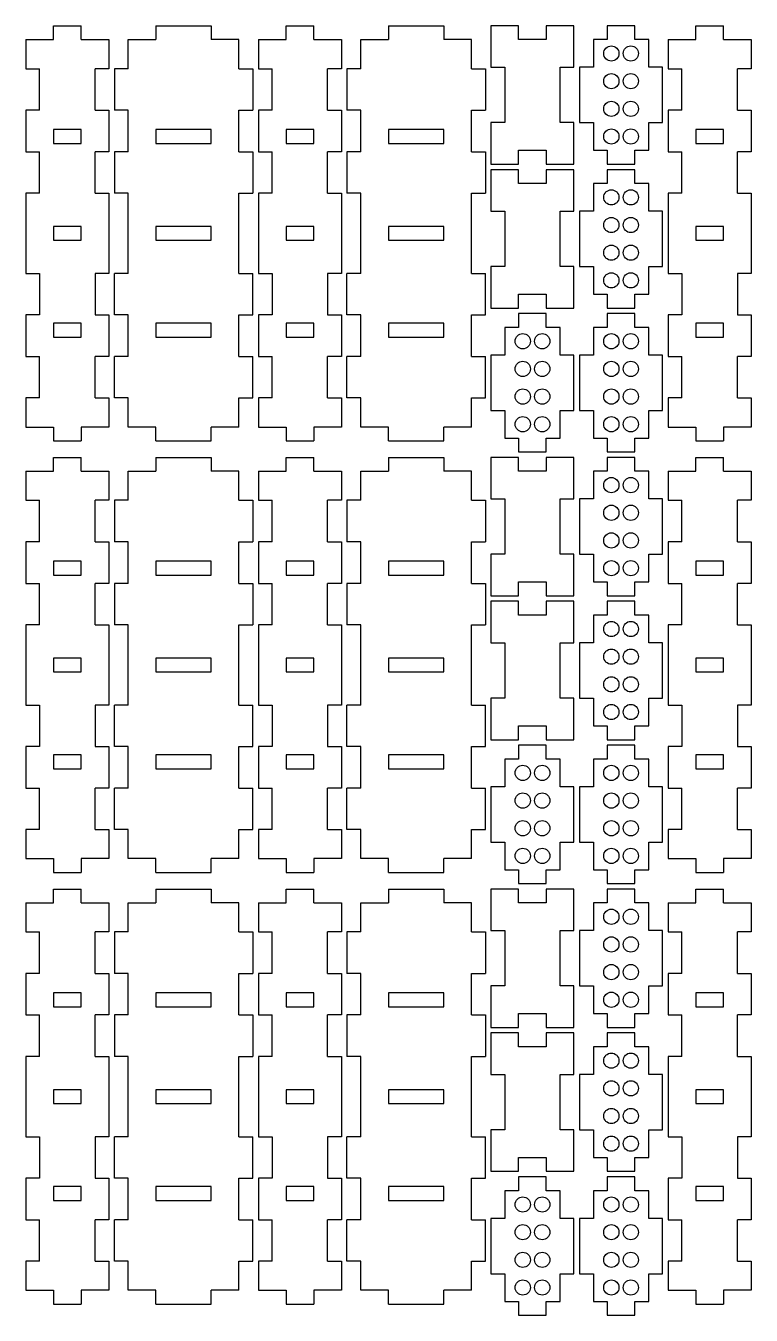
# Model space of a CAD drawing. Header units: millimetres. Extents: x -207 to 951, y -904 to 30.
# Drawn here: x -207.2 to 54.8, y -436.5 to 29.5 of the extents above; entities that cross this region are included whole.
import ezdxf

# ---------------------------------------------------------------- set-up
doc = ezdxf.new("R2010")
doc.units = ezdxf.units.MM

msp = doc.modelspace()

# ---------------------------------------------------------------- linework, layer by layer
at = {"color": 7, "linetype": 'Continuous', "lineweight": 25}
for p, q in [((-197.22, 24.5), (-197.22, 29.5)), ((-197.22, 29.5), (-187.22, 29.5)), ((-187.22, 24.5), (-187.22, 29.5)), ((-160.22, 29.5), (-160.22, 24.5)), ((-160.22, 29.5), (-140.22, 29.5)), ((-140.22, 29.5), (-140.22, 24.5)), ((-113.22, 24.5), (-113.22, 29.5)), ((-113.22, 29.5), (-103.22, 29.5)), ((-103.22, 24.5), (-103.22, 29.5)), ((-76.22, 29.5), (-76.22, 24.5)), ((-76.22, 29.5), (-56.22, 29.5)), ((-56.22, 29.5), (-56.22, 24.5)), ((-39.22, 29.5), (-39.22, 14.5)), ((-29.22, 29.5), (-39.22, 29.5)), ((-29.22, 24.5), (-29.22, 29.5)), ((-19.22, 29.5), (-19.22, 24.5)), ((-9.22, 29.5), (-19.22, 29.5)), ((-9.22, 14.5), (-9.22, 29.5)), ((2.78, 29.5), (2.78, 24.5)), ((12.78, 29.5), (2.78, 29.5)), ((12.78, 24.5), (12.78, 29.5)), ((34.78, 24.5), (34.78, 29.5)), ((34.78, 29.5), (44.78, 29.5)), ((44.78, 24.5), (44.78, 29.5)), ((-207.22, 24.5), (-207.22, 14)), ((-207.22, 24.5), (-197.22, 24.5)), ((-187.22, 24.5), (-177.22, 24.5)), ((-177.22, 24.5), (-177.22, 14)), ((-170.22, 14), (-170.22, 24.5)), ((-170.22, 24.5), (-160.22, 24.5)), ((-130.22, 24.5), (-140.22, 24.5)), ((-130.22, 14), (-130.22, 24.5)), ((-123.22, 24.5), (-123.22, 14)), ((-123.22, 24.5), (-113.22, 24.5)), ((-103.22, 24.5), (-93.22, 24.5)), ((-93.22, 24.5), (-93.22, 14)), ((-86.22, 14), (-86.22, 24.5)), ((-86.22, 24.5), (-76.22, 24.5)), ((-46.22, 24.5), (-56.22, 24.5)), ((-46.22, 14), (-46.22, 24.5)), ((-19.22, 24.5), (-29.22, 24.5)), ((-2.22, 24.5), (-2.22, 14.5)), ((2.78, 24.5), (-2.22, 24.5)), ((17.78, 24.5), (12.78, 24.5)), ((17.78, 14.5), (17.78, 24.5)), ((24.78, 24.5), (24.78, 14)), ((24.78, 24.5), (34.78, 24.5)), ((44.78, 24.5), (54.78, 24.5)), ((54.78, 24.5), (54.78, 14)), ((-207.22, 14), (-202.22, 14)), ((-202.22, -1), (-202.22, 14)), ((-177.22, 14), (-182.22, 14)), ((-182.22, -1), (-182.22, 14)), ((-175.22, 14), (-175.22, -1)), ((-170.22, 14), (-175.22, 14)), ((-130.22, 14), (-125.22, 14)), ((-125.22, 14), (-125.22, -1)), ((-123.22, 14), (-118.22, 14)), ((-118.22, -1), (-118.22, 14)), ((-93.22, 14), (-98.22, 14)), ((-98.22, -1), (-98.22, 14)), ((-91.22, 14), (-91.22, -1)), ((-86.22, 14), (-91.22, 14)), ((-46.22, 14), (-41.22, 14)), ((-41.22, 14), (-41.22, -1)), ((-39.22, 14.5), (-34.22, 14.5)), ((-34.22, 14.5), (-34.22, -5.5)), ((-14.22, 14.5), (-9.22, 14.5)), ((-14.22, -5.5), (-14.22, 14.5)), ((-7.22, 14.5), (-7.22, -5.5)), ((-2.22, 14.5), (-7.22, 14.5)), ((22.78, 14.5), (17.78, 14.5)), ((22.78, -5.5), (22.78, 14.5)), ((24.78, 14), (29.78, 14)), ((29.78, -1), (29.78, 14)), ((54.78, 14), (49.78, 14)), ((49.78, -1), (49.78, 14)), ((-207.22, -1), (-207.22, -16)), ((-202.22, -1), (-207.22, -1)), ((-182.22, -1), (-177.22, -1)), ((-177.22, -1), (-177.22, -16)), ((-170.22, -1), (-175.22, -1)), ((-170.22, -16), (-170.22, -1)), ((-130.22, -1), (-125.22, -1)), ((-130.22, -16), (-130.22, -1)), ((-123.22, -1), (-123.22, -16)), ((-118.22, -1), (-123.22, -1)), ((-98.22, -1), (-93.22, -1)), ((-93.22, -1), (-93.22, -16)), ((-86.22, -1), (-91.22, -1)), ((-86.22, -16), (-86.22, -1)), ((-46.22, -1), (-41.22, -1)), ((-46.22, -16), (-46.22, -1)), ((24.78, -1), (24.78, -16)), ((29.78, -1), (24.78, -1)), ((49.78, -1), (54.78, -1)), ((54.78, -1), (54.78, -16)), ((-187.22, -8), (-197.22, -8)), ((-197.22, -8), (-197.22, -13)), ((-187.22, -13), (-187.22, -8)), ((-140.22, -8), (-160.22, -8)), ((-160.22, -8), (-160.22, -13)), ((-140.22, -13), (-140.22, -8)), ((-103.22, -8), (-113.22, -8)), ((-113.22, -8), (-113.22, -13)), ((-103.22, -13), (-103.22, -8)), ((-56.22, -8), (-76.22, -8)), ((-76.22, -8), (-76.22, -13)), ((-56.22, -13), (-56.22, -8)), ((-39.22, -5.5), (-39.22, -20.5)), ((-34.22, -5.5), (-39.22, -5.5)), ((-9.22, -5.5), (-14.22, -5.5)), ((-9.22, -20.5), (-9.22, -5.5)), ((-7.22, -5.5), (-2.22, -5.5)), ((-2.22, -5.5), (-2.22, -15.5)), ((17.78, -5.5), (22.78, -5.5)), ((17.78, -15.5), (17.78, -5.5)), ((44.78, -8), (34.78, -8)), ((34.78, -8), (34.78, -13)), ((44.78, -13), (44.78, -8)), ((-197.22, -13), (-187.22, -13)), ((-160.22, -13), (-140.22, -13)), ((-113.22, -13), (-103.22, -13)), ((-76.22, -13), (-56.22, -13)), ((34.78, -13), (44.78, -13)), ((-207.22, -16), (-202.22, -16)), ((-202.22, -31), (-202.22, -16)), ((-177.22, -16), (-182.22, -16)), ((-182.22, -31), (-182.22, -16)), ((-175.22, -16), (-175.22, -31)), ((-170.22, -16), (-175.22, -16)), ((-130.22, -16), (-125.22, -16)), ((-125.22, -16), (-125.22, -31)), ((-123.22, -16), (-118.22, -16)), ((-118.22, -31), (-118.22, -16)), ((-93.22, -16), (-98.22, -16)), ((-98.22, -31), (-98.22, -16)), ((-91.22, -16), (-91.22, -31)), ((-86.22, -16), (-91.22, -16)), ((-46.22, -16), (-41.22, -16)), ((-41.22, -16), (-41.22, -31)), ((-29.22, -15.5), (-19.22, -15.5)), ((-29.22, -20.5), (-29.22, -15.5)), ((-19.22, -15.5), (-19.22, -20.5)), ((-2.22, -15.5), (2.78, -15.5)), ((2.78, -15.5), (2.78, -20.5)), ((12.78, -15.5), (17.78, -15.5)), ((12.78, -20.5), (12.78, -15.5)), ((24.78, -16), (29.78, -16)), ((29.78, -31), (29.78, -16)), ((54.78, -16), (49.78, -16)), ((49.78, -31), (49.78, -16)), ((-39.22, -20.5), (-29.22, -20.5)), ((-39.22, -22.5), (-39.22, -37.5)), ((-29.22, -22.5), (-39.22, -22.5)), ((-29.22, -27.5), (-29.22, -22.5)), ((-19.22, -20.5), (-9.22, -20.5)), ((-9.22, -22.5), (-19.22, -22.5)), ((-19.22, -22.5), (-19.22, -27.5)), ((-9.22, -37.5), (-9.22, -22.5)), ((2.78, -20.5), (12.78, -20.5)), ((2.78, -22.5), (2.78, -27.5)), ((12.78, -22.5), (2.78, -22.5)), ((12.78, -27.5), (12.78, -22.5)), ((-19.22, -27.5), (-29.22, -27.5)), ((-2.22, -27.5), (-2.22, -37.5)), ((2.78, -27.5), (-2.22, -27.5)), ((17.78, -27.5), (12.78, -27.5)), ((17.78, -37.5), (17.78, -27.5)), ((-207.22, -31), (-207.22, -60)), ((-202.22, -31), (-207.22, -31)), ((-182.22, -31), (-177.22, -31)), ((-177.22, -31), (-177.22, -60)), ((-170.22, -31), (-175.22, -31)), ((-170.22, -60), (-170.22, -31)), ((-130.22, -31), (-125.22, -31)), ((-130.22, -60), (-130.22, -31)), ((-123.22, -31), (-123.22, -60)), ((-118.22, -31), (-123.22, -31)), ((-98.22, -31), (-93.22, -31)), ((-93.22, -31), (-93.22, -60)), ((-86.22, -31), (-91.22, -31)), ((-86.22, -60), (-86.22, -31)), ((-46.22, -31), (-41.22, -31)), ((-46.22, -60), (-46.22, -31)), ((24.78, -31), (24.78, -60)), ((29.78, -31), (24.78, -31)), ((49.78, -31), (54.78, -31)), ((54.78, -31), (54.78, -60)), ((-39.22, -37.5), (-34.22, -37.5)), ((-34.22, -37.5), (-34.22, -57.5)), ((-14.22, -37.5), (-9.22, -37.5)), ((-14.22, -57.5), (-14.22, -37.5)), ((-7.22, -37.5), (-7.22, -57.5)), ((-2.22, -37.5), (-7.22, -37.5)), ((22.78, -37.5), (17.78, -37.5)), ((22.78, -57.5), (22.78, -37.5)), ((-187.22, -43), (-197.22, -43)), ((-197.22, -43), (-197.22, -48)), ((-187.22, -48), (-187.22, -43)), ((-140.22, -43), (-160.22, -43)), ((-160.22, -43), (-160.22, -48)), ((-140.22, -48), (-140.22, -43)), ((-103.22, -43), (-113.22, -43)), ((-113.22, -43), (-113.22, -48)), ((-103.22, -48), (-103.22, -43)), ((-56.22, -43), (-76.22, -43)), ((-76.22, -43), (-76.22, -48)), ((-56.22, -48), (-56.22, -43)), ((44.78, -43), (34.78, -43)), ((34.78, -43), (34.78, -48)), ((44.78, -48), (44.78, -43)), ((-197.22, -48), (-187.22, -48)), ((-160.22, -48), (-140.22, -48)), ((-113.22, -48), (-103.22, -48)), ((-76.22, -48), (-56.22, -48)), ((34.78, -48), (44.78, -48)), ((-207.22, -60), (-202.22, -60)), ((-202.22, -60), (-202.22, -75)), ((-177.22, -60), (-182.22, -60)), ((-182.22, -60), (-182.22, -75)), ((-175.22, -75), (-175.22, -60)), ((-170.22, -60), (-175.22, -60)), ((-130.22, -60), (-125.22, -60)), ((-125.22, -75), (-125.22, -60)), ((-123.22, -60), (-118.22, -60)), ((-118.22, -60), (-118.22, -75)), ((-93.22, -60), (-98.22, -60)), ((-98.22, -60), (-98.22, -75)), ((-91.22, -75), (-91.22, -60)), ((-86.22, -60), (-91.22, -60)), ((-46.22, -60), (-41.22, -60)), ((-41.22, -75), (-41.22, -60)), ((-39.22, -57.5), (-39.22, -72.5)), ((-34.22, -57.5), (-39.22, -57.5)), ((-9.22, -57.5), (-14.22, -57.5)), ((-9.22, -72.5), (-9.22, -57.5)), ((-7.22, -57.5), (-2.22, -57.5)), ((-2.22, -57.5), (-2.22, -67.5)), ((17.78, -67.5), (17.78, -57.5)), ((17.78, -57.5), (22.78, -57.5)), ((24.78, -60), (29.78, -60)), ((29.78, -60), (29.78, -75)), ((54.78, -60), (49.78, -60)), ((49.78, -60), (49.78, -75)), ((-29.22, -72.5), (-29.22, -67.5)), ((-29.22, -67.5), (-19.22, -67.5)), ((-19.22, -67.5), (-19.22, -72.5)), ((-2.22, -67.5), (2.78, -67.5)), ((2.78, -67.5), (2.78, -72.5)), ((12.78, -67.5), (17.78, -67.5)), ((12.78, -72.5), (12.78, -67.5)), ((-39.22, -72.5), (-29.22, -72.5)), ((-29.22, -74.5), (-29.22, -79.5)), ((-19.22, -74.5), (-29.22, -74.5)), ((-19.22, -72.5), (-9.22, -72.5)), ((-19.22, -79.5), (-19.22, -74.5)), ((2.78, -72.5), (12.78, -72.5)), ((2.78, -74.5), (2.78, -79.5)), ((12.78, -74.5), (2.78, -74.5)), ((12.78, -79.5), (12.78, -74.5)), ((-207.22, -75), (-207.22, -90)), ((-202.22, -75), (-207.22, -75)), ((-187.22, -78), (-197.22, -78)), ((-197.22, -78), (-197.22, -83)), ((-187.22, -83), (-187.22, -78)), ((-182.22, -75), (-177.22, -75)), ((-177.22, -75), (-177.22, -90)), ((-170.22, -75), (-175.22, -75)), ((-170.22, -90), (-170.22, -75)), ((-140.22, -78), (-160.22, -78)), ((-160.22, -78), (-160.22, -83)), ((-140.22, -83), (-140.22, -78)), ((-130.22, -75), (-125.22, -75)), ((-130.22, -90), (-130.22, -75)), ((-123.22, -75), (-123.22, -90)), ((-118.22, -75), (-123.22, -75)), ((-103.22, -78), (-113.22, -78)), ((-113.22, -78), (-113.22, -83)), ((-103.22, -83), (-103.22, -78)), ((-98.22, -75), (-93.22, -75)), ((-93.22, -75), (-93.22, -90)), ((-86.22, -75), (-91.22, -75)), ((-86.22, -90), (-86.22, -75)), ((-56.22, -78), (-76.22, -78)), ((-76.22, -78), (-76.22, -83)), ((-56.22, -83), (-56.22, -78)), ((-46.22, -75), (-41.22, -75)), ((-46.22, -90), (-46.22, -75)), ((24.78, -75), (24.78, -90)), ((29.78, -75), (24.78, -75)), ((44.78, -78), (34.78, -78)), ((34.78, -78), (34.78, -83)), ((44.78, -83), (44.78, -78)), ((49.78, -75), (54.78, -75)), ((54.78, -75), (54.78, -90)), ((-197.22, -83), (-187.22, -83)), ((-160.22, -83), (-140.22, -83)), ((-113.22, -83), (-103.22, -83)), ((-76.22, -83), (-56.22, -83)), ((-29.22, -79.5), (-34.22, -79.5)), ((-34.22, -79.5), (-34.22, -89.5)), ((-14.22, -79.5), (-19.22, -79.5)), ((-14.22, -89.5), (-14.22, -79.5)), ((-2.22, -79.5), (-2.22, -89.5)), ((2.78, -79.5), (-2.22, -79.5)), ((17.78, -79.5), (12.78, -79.5)), ((17.78, -89.5), (17.78, -79.5)), ((34.78, -83), (44.78, -83)), ((-207.22, -90), (-202.22, -90)), ((-202.22, -105), (-202.22, -90)), ((-177.22, -90), (-182.22, -90)), ((-182.22, -105), (-182.22, -90)), ((-175.22, -105), (-175.22, -90)), ((-170.22, -90), (-175.22, -90)), ((-130.22, -90), (-125.22, -90)), ((-125.22, -105), (-125.22, -90)), ((-123.22, -90), (-118.22, -90)), ((-118.22, -105), (-118.22, -90)), ((-93.22, -90), (-98.22, -90)), ((-98.22, -105), (-98.22, -90)), ((-91.22, -105), (-91.22, -90)), ((-86.22, -90), (-91.22, -90)), ((-46.22, -90), (-41.22, -90)), ((-41.22, -105), (-41.22, -90)), ((-39.22, -89.5), (-39.22, -109.5)), ((-34.22, -89.5), (-39.22, -89.5)), ((-9.22, -89.5), (-14.22, -89.5)), ((-9.22, -109.5), (-9.22, -89.5)), ((-7.22, -89.5), (-7.22, -109.5)), ((-2.22, -89.5), (-7.22, -89.5)), ((22.78, -89.5), (17.78, -89.5)), ((22.78, -109.5), (22.78, -89.5)), ((24.78, -90), (29.78, -90)), ((29.78, -105), (29.78, -90)), ((54.78, -90), (49.78, -90)), ((49.78, -105), (49.78, -90)), ((-207.22, -105), (-207.22, -115.5)), ((-202.22, -105), (-207.22, -105)), ((-182.22, -105), (-177.22, -105)), ((-177.22, -105), (-177.22, -115.5)), ((-170.22, -105), (-175.22, -105)), ((-170.22, -115.5), (-170.22, -105)), ((-130.22, -105), (-125.22, -105)), ((-130.22, -115.5), (-130.22, -105)), ((-123.22, -105), (-123.22, -115.5)), ((-118.22, -105), (-123.22, -105)), ((-98.22, -105), (-93.22, -105)), ((-93.22, -105), (-93.22, -115.5)), ((-86.22, -105), (-91.22, -105)), ((-86.22, -115.5), (-86.22, -105)), ((-46.22, -105), (-41.22, -105)), ((-46.22, -115.5), (-46.22, -105)), ((24.78, -105), (24.78, -115.5)), ((29.78, -105), (24.78, -105)), ((49.78, -105), (54.78, -105)), ((54.78, -105), (54.78, -115.5)), ((-39.22, -109.5), (-34.22, -109.5)), ((-34.22, -109.5), (-34.22, -119.5)), ((-14.22, -109.5), (-9.22, -109.5)), ((-14.22, -119.5), (-14.22, -109.5)), ((-7.22, -109.5), (-2.22, -109.5)), ((-2.22, -109.5), (-2.22, -119.5)), ((17.78, -119.5), (17.78, -109.5)), ((17.78, -109.5), (22.78, -109.5)), ((-207.22, -115.5), (-197.22, -115.5)), ((-197.22, -115.5), (-197.22, -120.5)), ((-177.22, -115.5), (-187.22, -115.5)), ((-187.22, -115.5), (-187.22, -120.5)), ((-160.22, -115.5), (-170.22, -115.5)), ((-160.22, -120.5), (-160.22, -115.5)), ((-130.22, -115.5), (-140.22, -115.5)), ((-140.22, -120.5), (-140.22, -115.5)), ((-123.22, -115.5), (-113.22, -115.5)), ((-113.22, -115.5), (-113.22, -120.5)), ((-93.22, -115.5), (-103.22, -115.5)), ((-103.22, -115.5), (-103.22, -120.5)), ((-76.22, -115.5), (-86.22, -115.5)), ((-76.22, -120.5), (-76.22, -115.5)), ((-46.22, -115.5), (-56.22, -115.5)), ((-56.22, -120.5), (-56.22, -115.5)), ((24.78, -115.5), (34.78, -115.5)), ((34.78, -115.5), (34.78, -120.5)), ((54.78, -115.5), (44.78, -115.5)), ((44.78, -115.5), (44.78, -120.5)), ((-197.22, -120.5), (-187.22, -120.5)), ((-160.22, -120.5), (-140.22, -120.5)), ((-113.22, -120.5), (-103.22, -120.5)), ((-76.22, -120.5), (-56.22, -120.5)), ((-34.22, -119.5), (-29.22, -119.5)), ((-29.22, -119.5), (-29.22, -124.5)), ((-19.22, -119.5), (-14.22, -119.5)), ((-19.22, -124.5), (-19.22, -119.5)), ((-2.22, -119.5), (2.78, -119.5)), ((2.78, -119.5), (2.78, -124.5)), ((12.78, -119.5), (17.78, -119.5)), ((12.78, -124.5), (12.78, -119.5)), ((34.78, -120.5), (44.78, -120.5)), ((-29.22, -124.5), (-19.22, -124.5)), ((2.78, -124.5), (12.78, -124.5)), ((-197.22, -131.5), (-197.22, -126.5)), ((-197.22, -126.5), (-187.22, -126.5)), ((-187.22, -131.5), (-187.22, -126.5)), ((-160.22, -126.5), (-160.22, -131.5)), ((-160.22, -126.5), (-140.22, -126.5)), ((-140.22, -126.5), (-140.22, -131.5)), ((-113.22, -131.5), (-113.22, -126.5)), ((-113.22, -126.5), (-103.22, -126.5)), ((-103.22, -131.5), (-103.22, -126.5)), ((-76.22, -126.5), (-76.22, -131.5)), ((-76.22, -126.5), (-56.22, -126.5)), ((-56.22, -126.5), (-56.22, -131.5)), ((-29.22, -126.5), (-39.22, -126.5)), ((-39.22, -126.5), (-39.22, -141.5)), ((-29.22, -131.5), (-29.22, -126.5)), ((-19.22, -126.5), (-19.22, -131.5)), ((-9.22, -126.5), (-19.22, -126.5)), ((-9.22, -141.5), (-9.22, -126.5)), ((12.78, -126.5), (2.78, -126.5)), ((2.78, -126.5), (2.78, -131.5)), ((12.78, -131.5), (12.78, -126.5)), ((34.78, -131.5), (34.78, -126.5)), ((34.78, -126.5), (44.78, -126.5)), ((44.78, -131.5), (44.78, -126.5)), ((-207.22, -131.5), (-207.22, -142)), ((-207.22, -131.5), (-197.22, -131.5)), ((-187.22, -131.5), (-177.22, -131.5)), ((-177.22, -131.5), (-177.22, -142)), ((-170.22, -142), (-170.22, -131.5)), ((-170.22, -131.5), (-160.22, -131.5)), ((-130.22, -131.5), (-140.22, -131.5)), ((-130.22, -142), (-130.22, -131.5)), ((-123.22, -131.5), (-123.22, -142)), ((-123.22, -131.5), (-113.22, -131.5)), ((-103.22, -131.5), (-93.22, -131.5)), ((-93.22, -131.5), (-93.22, -142)), ((-86.22, -142), (-86.22, -131.5)), ((-86.22, -131.5), (-76.22, -131.5)), ((-46.22, -131.5), (-56.22, -131.5)), ((-46.22, -142), (-46.22, -131.5)), ((-19.22, -131.5), (-29.22, -131.5)), ((-2.22, -131.5), (-2.22, -141.5)), ((2.78, -131.5), (-2.22, -131.5)), ((17.78, -131.5), (12.78, -131.5)), ((17.78, -141.5), (17.78, -131.5)), ((24.78, -131.5), (24.78, -142)), ((24.78, -131.5), (34.78, -131.5)), ((44.78, -131.5), (54.78, -131.5)), ((54.78, -131.5), (54.78, -142)), ((-207.22, -142), (-202.22, -142)), ((-202.22, -157), (-202.22, -142)), ((-177.22, -142), (-182.22, -142)), ((-182.22, -157), (-182.22, -142)), ((-175.22, -142), (-175.22, -157)), ((-170.22, -142), (-175.22, -142)), ((-130.22, -142), (-125.22, -142)), ((-125.22, -142), (-125.22, -157)), ((-123.22, -142), (-118.22, -142)), ((-118.22, -157), (-118.22, -142)), ((-93.22, -142), (-98.22, -142)), ((-98.22, -157), (-98.22, -142)), ((-91.22, -142), (-91.22, -157)), ((-86.22, -142), (-91.22, -142)), ((-46.22, -142), (-41.22, -142)), ((-41.22, -142), (-41.22, -157)), ((-39.22, -141.5), (-34.22, -141.5)), ((-34.22, -141.5), (-34.22, -161.5)), ((-14.22, -161.5), (-14.22, -141.5)), ((-14.22, -141.5), (-9.22, -141.5)), ((-7.22, -141.5), (-7.22, -161.5)), ((-2.22, -141.5), (-7.22, -141.5)), ((22.78, -141.5), (17.78, -141.5)), ((22.78, -161.5), (22.78, -141.5)), ((24.78, -142), (29.78, -142)), ((29.78, -157), (29.78, -142)), ((54.78, -142), (49.78, -142)), ((49.78, -157), (49.78, -142)), ((-207.22, -157), (-207.22, -172)), ((-202.22, -157), (-207.22, -157)), ((-182.22, -157), (-177.22, -157)), ((-177.22, -157), (-177.22, -172)), ((-170.22, -157), (-175.22, -157)), ((-170.22, -172), (-170.22, -157)), ((-130.22, -157), (-125.22, -157)), ((-130.22, -172), (-130.22, -157)), ((-123.22, -157), (-123.22, -172)), ((-118.22, -157), (-123.22, -157)), ((-98.22, -157), (-93.22, -157)), ((-93.22, -157), (-93.22, -172)), ((-86.22, -157), (-91.22, -157)), ((-86.22, -172), (-86.22, -157)), ((-46.22, -157), (-41.22, -157)), ((-46.22, -172), (-46.22, -157)), ((24.78, -157), (24.78, -172)), ((29.78, -157), (24.78, -157)), ((49.78, -157), (54.78, -157)), ((54.78, -157), (54.78, -172)), ((-39.22, -161.5), (-39.22, -176.5)), ((-34.22, -161.5), (-39.22, -161.5)), ((-9.22, -161.5), (-14.22, -161.5)), ((-9.22, -176.5), (-9.22, -161.5)), ((-7.22, -161.5), (-2.22, -161.5)), ((-2.22, -161.5), (-2.22, -171.5)), ((17.78, -171.5), (17.78, -161.5)), ((17.78, -161.5), (22.78, -161.5)), ((-187.22, -164), (-197.22, -164)), ((-197.22, -164), (-197.22, -169)), ((-187.22, -169), (-187.22, -164)), ((-140.22, -164), (-160.22, -164)), ((-160.22, -164), (-160.22, -169)), ((-140.22, -169), (-140.22, -164)), ((-103.22, -164), (-113.22, -164)), ((-113.22, -164), (-113.22, -169)), ((-103.22, -169), (-103.22, -164)), ((-56.22, -164), (-76.22, -164)), ((-76.22, -164), (-76.22, -169)), ((-56.22, -169), (-56.22, -164)), ((44.78, -164), (34.78, -164)), ((34.78, -164), (34.78, -169)), ((44.78, -169), (44.78, -164)), ((-207.22, -172), (-202.22, -172)), ((-202.22, -187), (-202.22, -172)), ((-197.22, -169), (-187.22, -169)), ((-177.22, -172), (-182.22, -172)), ((-182.22, -187), (-182.22, -172)), ((-175.22, -172), (-175.22, -187)), ((-170.22, -172), (-175.22, -172)), ((-160.22, -169), (-140.22, -169)), ((-130.22, -172), (-125.22, -172)), ((-125.22, -172), (-125.22, -187)), ((-123.22, -172), (-118.22, -172)), ((-118.22, -187), (-118.22, -172)), ((-113.22, -169), (-103.22, -169)), ((-93.22, -172), (-98.22, -172)), ((-98.22, -187), (-98.22, -172)), ((-91.22, -172), (-91.22, -187)), ((-86.22, -172), (-91.22, -172)), ((-76.22, -169), (-56.22, -169)), ((-46.22, -172), (-41.22, -172)), ((-41.22, -172), (-41.22, -187)), ((-29.22, -171.5), (-19.22, -171.5)), ((-29.22, -176.5), (-29.22, -171.5)), ((-19.22, -171.5), (-19.22, -176.5)), ((-2.22, -171.5), (2.78, -171.5)), ((2.78, -171.5), (2.78, -176.5)), ((12.78, -171.5), (17.78, -171.5)), ((12.78, -176.5), (12.78, -171.5)), ((24.78, -172), (29.78, -172)), ((29.78, -187), (29.78, -172)), ((34.78, -169), (44.78, -169)), ((54.78, -172), (49.78, -172)), ((49.78, -187), (49.78, -172)), ((-39.22, -176.5), (-29.22, -176.5)), ((-19.22, -176.5), (-9.22, -176.5)), ((2.78, -176.5), (12.78, -176.5)), ((-29.22, -178.5), (-39.22, -178.5)), ((-39.22, -178.5), (-39.22, -193.5)), ((-29.22, -183.5), (-29.22, -178.5)), ((-19.22, -178.5), (-19.22, -183.5)), ((-9.22, -178.5), (-19.22, -178.5)), ((-9.22, -193.5), (-9.22, -178.5)), ((2.78, -178.5), (2.78, -183.5)), ((12.78, -178.5), (2.78, -178.5)), ((12.78, -183.5), (12.78, -178.5)), ((-19.22, -183.5), (-29.22, -183.5)), ((2.78, -183.5), (-2.22, -183.5)), ((-2.22, -183.5), (-2.22, -193.5)), ((17.78, -183.5), (12.78, -183.5)), ((17.78, -193.5), (17.78, -183.5)), ((-207.22, -187), (-207.22, -216)), ((-202.22, -187), (-207.22, -187)), ((-182.22, -187), (-177.22, -187)), ((-177.22, -187), (-177.22, -216)), ((-170.22, -187), (-175.22, -187)), ((-170.22, -216), (-170.22, -187)), ((-130.22, -187), (-125.22, -187)), ((-130.22, -216), (-130.22, -187)), ((-123.22, -187), (-123.22, -216)), ((-118.22, -187), (-123.22, -187)), ((-98.22, -187), (-93.22, -187)), ((-93.22, -187), (-93.22, -216)), ((-86.22, -187), (-91.22, -187)), ((-86.22, -216), (-86.22, -187)), ((-46.22, -187), (-41.22, -187)), ((-46.22, -216), (-46.22, -187)), ((24.78, -187), (24.78, -216)), ((29.78, -187), (24.78, -187)), ((49.78, -187), (54.78, -187)), ((54.78, -187), (54.78, -216)), ((-39.22, -193.5), (-34.22, -193.5)), ((-34.22, -193.5), (-34.22, -213.5)), ((-14.22, -213.5), (-14.22, -193.5)), ((-14.22, -193.5), (-9.22, -193.5)), ((-7.22, -193.5), (-7.22, -213.5)), ((-2.22, -193.5), (-7.22, -193.5)), ((22.78, -193.5), (17.78, -193.5)), ((22.78, -213.5), (22.78, -193.5)), ((-187.22, -199), (-197.22, -199)), ((-197.22, -199), (-197.22, -204)), ((-187.22, -204), (-187.22, -199)), ((-140.22, -199), (-160.22, -199)), ((-160.22, -199), (-160.22, -204)), ((-140.22, -204), (-140.22, -199)), ((-103.22, -199), (-113.22, -199)), ((-113.22, -199), (-113.22, -204)), ((-103.22, -204), (-103.22, -199)), ((-56.22, -199), (-76.22, -199)), ((-76.22, -199), (-76.22, -204)), ((-56.22, -204), (-56.22, -199)), ((44.78, -199), (34.78, -199)), ((34.78, -199), (34.78, -204)), ((44.78, -204), (44.78, -199)), ((-197.22, -204), (-187.22, -204)), ((-160.22, -204), (-140.22, -204)), ((-113.22, -204), (-103.22, -204)), ((-76.22, -204), (-56.22, -204)), ((34.78, -204), (44.78, -204)), ((-39.22, -213.5), (-39.22, -228.5)), ((-34.22, -213.5), (-39.22, -213.5)), ((-9.22, -213.5), (-14.22, -213.5)), ((-9.22, -228.5), (-9.22, -213.5)), ((-7.22, -213.5), (-2.22, -213.5)), ((-2.22, -213.5), (-2.22, -223.5)), ((17.78, -213.5), (22.78, -213.5)), ((17.78, -223.5), (17.78, -213.5)), ((-207.22, -216), (-202.22, -216)), ((-202.22, -216), (-202.22, -231)), ((-177.22, -216), (-182.22, -216)), ((-182.22, -216), (-182.22, -231)), ((-175.22, -231), (-175.22, -216)), ((-170.22, -216), (-175.22, -216)), ((-130.22, -216), (-125.22, -216)), ((-125.22, -231), (-125.22, -216)), ((-123.22, -216), (-118.22, -216)), ((-118.22, -216), (-118.22, -231)), ((-93.22, -216), (-98.22, -216)), ((-98.22, -216), (-98.22, -231)), ((-91.22, -231), (-91.22, -216)), ((-86.22, -216), (-91.22, -216)), ((-46.22, -216), (-41.22, -216)), ((-41.22, -231), (-41.22, -216)), ((24.78, -216), (29.78, -216)), ((29.78, -216), (29.78, -231)), ((54.78, -216), (49.78, -216)), ((49.78, -216), (49.78, -231)), ((-29.22, -223.5), (-19.22, -223.5)), ((-29.22, -228.5), (-29.22, -223.5)), ((-19.22, -223.5), (-19.22, -228.5)), ((-2.22, -223.5), (2.78, -223.5)), ((2.78, -223.5), (2.78, -228.5)), ((12.78, -223.5), (17.78, -223.5)), ((12.78, -228.5), (12.78, -223.5)), ((-207.22, -231), (-207.22, -246)), ((-202.22, -231), (-207.22, -231)), ((-182.22, -231), (-177.22, -231)), ((-177.22, -231), (-177.22, -246)), ((-170.22, -231), (-175.22, -231)), ((-170.22, -246), (-170.22, -231)), ((-130.22, -231), (-125.22, -231)), ((-130.22, -246), (-130.22, -231)), ((-123.22, -231), (-123.22, -246)), ((-118.22, -231), (-123.22, -231)), ((-98.22, -231), (-93.22, -231)), ((-93.22, -231), (-93.22, -246)), ((-86.22, -231), (-91.22, -231)), ((-86.22, -246), (-86.22, -231)), ((-46.22, -231), (-41.22, -231)), ((-46.22, -246), (-46.22, -231)), ((-39.22, -228.5), (-29.22, -228.5)), ((-29.22, -230.5), (-29.22, -235.5)), ((-19.22, -230.5), (-29.22, -230.5)), ((-19.22, -228.5), (-9.22, -228.5)), ((-19.22, -235.5), (-19.22, -230.5)), ((2.78, -228.5), (12.78, -228.5)), ((2.78, -230.5), (2.78, -235.5)), ((12.78, -230.5), (2.78, -230.5)), ((12.78, -235.5), (12.78, -230.5)), ((24.78, -231), (24.78, -246)), ((29.78, -231), (24.78, -231)), ((49.78, -231), (54.78, -231)), ((54.78, -231), (54.78, -246)), ((-187.22, -234), (-197.22, -234)), ((-197.22, -234), (-197.22, -239)), ((-187.22, -239), (-187.22, -234)), ((-140.22, -234), (-160.22, -234)), ((-160.22, -234), (-160.22, -239)), ((-140.22, -239), (-140.22, -234)), ((-103.22, -234), (-113.22, -234)), ((-113.22, -234), (-113.22, -239)), ((-103.22, -239), (-103.22, -234)), ((-56.22, -234), (-76.22, -234)), ((-76.22, -234), (-76.22, -239)), ((-56.22, -239), (-56.22, -234)), ((-34.22, -235.5), (-34.22, -245.5)), ((-29.22, -235.5), (-34.22, -235.5)), ((-14.22, -235.5), (-19.22, -235.5)), ((-14.22, -245.5), (-14.22, -235.5)), ((-2.22, -235.5), (-2.22, -245.5)), ((2.78, -235.5), (-2.22, -235.5)), ((17.78, -235.5), (12.78, -235.5)), ((17.78, -245.5), (17.78, -235.5)), ((44.78, -234), (34.78, -234)), ((34.78, -234), (34.78, -239)), ((44.78, -239), (44.78, -234)), ((-197.22, -239), (-187.22, -239)), ((-160.22, -239), (-140.22, -239)), ((-113.22, -239), (-103.22, -239)), ((-76.22, -239), (-56.22, -239)), ((34.78, -239), (44.78, -239)), ((-207.22, -246), (-202.22, -246)), ((-202.22, -261), (-202.22, -246)), ((-177.22, -246), (-182.22, -246)), ((-182.22, -261), (-182.22, -246)), ((-175.22, -261), (-175.22, -246)), ((-170.22, -246), (-175.22, -246)), ((-130.22, -246), (-125.22, -246)), ((-125.22, -261), (-125.22, -246)), ((-123.22, -246), (-118.22, -246)), ((-118.22, -261), (-118.22, -246)), ((-93.22, -246), (-98.22, -246)), ((-98.22, -261), (-98.22, -246)), ((-91.22, -261), (-91.22, -246)), ((-86.22, -246), (-91.22, -246)), ((-46.22, -246), (-41.22, -246)), ((-41.22, -261), (-41.22, -246)), ((-39.22, -245.5), (-39.22, -265.5)), ((-34.22, -245.5), (-39.22, -245.5)), ((-9.22, -245.5), (-14.22, -245.5)), ((-9.22, -265.5), (-9.22, -245.5)), ((-2.22, -245.5), (-7.22, -245.5)), ((-7.22, -245.5), (-7.22, -265.5)), ((22.78, -245.5), (17.78, -245.5)), ((22.78, -265.5), (22.78, -245.5)), ((24.78, -246), (29.78, -246)), ((29.78, -261), (29.78, -246)), ((54.78, -246), (49.78, -246)), ((49.78, -261), (49.78, -246)), ((-207.22, -261), (-207.22, -271.5)), ((-202.22, -261), (-207.22, -261)), ((-182.22, -261), (-177.22, -261)), ((-177.22, -261), (-177.22, -271.5)), ((-170.22, -261), (-175.22, -261)), ((-170.22, -271.5), (-170.22, -261)), ((-130.22, -261), (-125.22, -261)), ((-130.22, -271.5), (-130.22, -261)), ((-123.22, -261), (-123.22, -271.5)), ((-118.22, -261), (-123.22, -261)), ((-98.22, -261), (-93.22, -261)), ((-93.22, -261), (-93.22, -271.5)), ((-86.22, -261), (-91.22, -261)), ((-86.22, -271.5), (-86.22, -261)), ((-46.22, -261), (-41.22, -261)), ((-46.22, -271.5), (-46.22, -261)), ((-39.22, -265.5), (-34.22, -265.5)), ((-34.22, -265.5), (-34.22, -275.5)), ((-14.22, -275.5), (-14.22, -265.5)), ((-14.22, -265.5), (-9.22, -265.5)), ((-7.22, -265.5), (-2.22, -265.5)), ((-2.22, -265.5), (-2.22, -275.5)), ((17.78, -265.5), (22.78, -265.5)), ((17.78, -275.5), (17.78, -265.5)), ((24.78, -261), (24.78, -271.5)), ((29.78, -261), (24.78, -261)), ((49.78, -261), (54.78, -261)), ((54.78, -261), (54.78, -271.5)), ((-207.22, -271.5), (-197.22, -271.5)), ((-197.22, -271.5), (-197.22, -276.5)), ((-177.22, -271.5), (-187.22, -271.5)), ((-187.22, -271.5), (-187.22, -276.5)), ((-160.22, -271.5), (-170.22, -271.5)), ((-160.22, -276.5), (-160.22, -271.5)), ((-130.22, -271.5), (-140.22, -271.5)), ((-140.22, -276.5), (-140.22, -271.5)), ((-123.22, -271.5), (-113.22, -271.5)), ((-113.22, -271.5), (-113.22, -276.5)), ((-93.22, -271.5), (-103.22, -271.5)), ((-103.22, -271.5), (-103.22, -276.5)), ((-76.22, -271.5), (-86.22, -271.5)), ((-76.22, -276.5), (-76.22, -271.5)), ((-46.22, -271.5), (-56.22, -271.5)), ((-56.22, -276.5), (-56.22, -271.5)), ((24.78, -271.5), (34.78, -271.5)), ((34.78, -271.5), (34.78, -276.5)), ((54.78, -271.5), (44.78, -271.5)), ((44.78, -271.5), (44.78, -276.5)), ((-197.22, -276.5), (-187.22, -276.5)), ((-160.22, -276.5), (-140.22, -276.5)), ((-113.22, -276.5), (-103.22, -276.5)), ((-76.22, -276.5), (-56.22, -276.5)), ((-34.22, -275.5), (-29.22, -275.5)), ((-29.22, -275.5), (-29.22, -280.5)), ((-19.22, -275.5), (-14.22, -275.5)), ((-19.22, -280.5), (-19.22, -275.5)), ((-2.22, -275.5), (2.78, -275.5)), ((2.78, -275.5), (2.78, -280.5)), ((12.78, -275.5), (17.78, -275.5)), ((12.78, -280.5), (12.78, -275.5)), ((34.78, -276.5), (44.78, -276.5)), ((-197.22, -287.5), (-197.22, -282.5)), ((-197.22, -282.5), (-187.22, -282.5)), ((-187.22, -287.5), (-187.22, -282.5)), ((-160.22, -282.5), (-160.22, -287.5)), ((-160.22, -282.5), (-140.22, -282.5)), ((-140.22, -282.5), (-140.22, -287.5)), ((-113.22, -287.5), (-113.22, -282.5)), ((-113.22, -282.5), (-103.22, -282.5)), ((-103.22, -287.5), (-103.22, -282.5)), ((-76.22, -282.5), (-76.22, -287.5)), ((-76.22, -282.5), (-56.22, -282.5)), ((-56.22, -282.5), (-56.22, -287.5)), ((-29.22, -282.5), (-39.22, -282.5)), ((-39.22, -282.5), (-39.22, -297.5)), ((-29.22, -280.5), (-19.22, -280.5)), ((-29.22, -287.5), (-29.22, -282.5)), ((-19.22, -282.5), (-19.22, -287.5)), ((-9.22, -282.5), (-19.22, -282.5)), ((-9.22, -297.5), (-9.22, -282.5)), ((2.78, -280.5), (12.78, -280.5)), ((2.78, -282.5), (2.78, -287.5)), ((12.78, -282.5), (2.78, -282.5)), ((12.78, -287.5), (12.78, -282.5)), ((34.78, -287.5), (34.78, -282.5)), ((34.78, -282.5), (44.78, -282.5)), ((44.78, -287.5), (44.78, -282.5)), ((-207.22, -287.5), (-207.22, -298)), ((-207.22, -287.5), (-197.22, -287.5)), ((-187.22, -287.5), (-177.22, -287.5)), ((-177.22, -287.5), (-177.22, -298)), ((-170.22, -298), (-170.22, -287.5)), ((-170.22, -287.5), (-160.22, -287.5)), ((-130.22, -287.5), (-140.22, -287.5)), ((-130.22, -298), (-130.22, -287.5)), ((-123.22, -287.5), (-123.22, -298)), ((-123.22, -287.5), (-113.22, -287.5)), ((-103.22, -287.5), (-93.22, -287.5)), ((-93.22, -287.5), (-93.22, -298)), ((-86.22, -298), (-86.22, -287.5)), ((-86.22, -287.5), (-76.22, -287.5)), ((-46.22, -287.5), (-56.22, -287.5)), ((-46.22, -298), (-46.22, -287.5)), ((-19.22, -287.5), (-29.22, -287.5)), ((-2.22, -287.5), (-2.22, -297.5)), ((2.78, -287.5), (-2.22, -287.5)), ((17.78, -287.5), (12.78, -287.5)), ((17.78, -297.5), (17.78, -287.5)), ((24.78, -287.5), (24.78, -298)), ((24.78, -287.5), (34.78, -287.5)), ((44.78, -287.5), (54.78, -287.5)), ((54.78, -287.5), (54.78, -298)), ((-207.22, -298), (-202.22, -298)), ((-202.22, -313), (-202.22, -298)), ((-177.22, -298), (-182.22, -298)), ((-182.22, -313), (-182.22, -298)), ((-175.22, -298), (-175.22, -313)), ((-170.22, -298), (-175.22, -298)), ((-130.22, -298), (-125.22, -298)), ((-125.22, -298), (-125.22, -313)), ((-123.22, -298), (-118.22, -298)), ((-118.22, -313), (-118.22, -298)), ((-93.22, -298), (-98.22, -298)), ((-98.22, -313), (-98.22, -298)), ((-91.22, -298), (-91.22, -313)), ((-86.22, -298), (-91.22, -298)), ((-46.22, -298), (-41.22, -298)), ((-41.22, -298), (-41.22, -313)), ((-39.22, -297.5), (-34.22, -297.5)), ((-34.22, -297.5), (-34.22, -317.5)), ((-14.22, -297.5), (-9.22, -297.5)), ((-14.22, -317.5), (-14.22, -297.5)), ((-7.22, -297.5), (-7.22, -317.5)), ((-2.22, -297.5), (-7.22, -297.5)), ((22.78, -297.5), (17.78, -297.5)), ((22.78, -317.5), (22.78, -297.5)), ((24.78, -298), (29.78, -298)), ((29.78, -313), (29.78, -298)), ((54.78, -298), (49.78, -298)), ((49.78, -313), (49.78, -298)), ((-207.22, -313), (-207.22, -328)), ((-202.22, -313), (-207.22, -313)), ((-182.22, -313), (-177.22, -313)), ((-177.22, -313), (-177.22, -328)), ((-170.22, -313), (-175.22, -313)), ((-170.22, -328), (-170.22, -313)), ((-130.22, -313), (-125.22, -313)), ((-130.22, -328), (-130.22, -313)), ((-123.22, -313), (-123.22, -328)), ((-118.22, -313), (-123.22, -313)), ((-98.22, -313), (-93.22, -313)), ((-93.22, -313), (-93.22, -328)), ((-86.22, -313), (-91.22, -313)), ((-86.22, -328), (-86.22, -313)), ((-46.22, -313), (-41.22, -313)), ((-46.22, -328), (-46.22, -313)), ((24.78, -313), (24.78, -328)), ((29.78, -313), (24.78, -313)), ((49.78, -313), (54.78, -313)), ((54.78, -313), (54.78, -328)), ((-187.22, -320), (-197.22, -320)), ((-197.22, -320), (-197.22, -325)), ((-187.22, -325), (-187.22, -320)), ((-140.22, -320), (-160.22, -320)), ((-160.22, -320), (-160.22, -325)), ((-140.22, -325), (-140.22, -320)), ((-103.22, -320), (-113.22, -320)), ((-113.22, -320), (-113.22, -325)), ((-103.22, -325), (-103.22, -320)), ((-56.22, -320), (-76.22, -320)), ((-76.22, -320), (-76.22, -325)), ((-56.22, -325), (-56.22, -320)), ((-39.22, -317.5), (-39.22, -332.5)), ((-34.22, -317.5), (-39.22, -317.5)), ((-9.22, -317.5), (-14.22, -317.5)), ((-9.22, -332.5), (-9.22, -317.5)), ((-7.22, -317.5), (-2.22, -317.5)), ((-2.22, -317.5), (-2.22, -327.5)), ((17.78, -317.5), (22.78, -317.5)), ((17.78, -327.5), (17.78, -317.5)), ((44.78, -320), (34.78, -320)), ((34.78, -320), (34.78, -325)), ((44.78, -325), (44.78, -320)), ((-197.22, -325), (-187.22, -325)), ((-160.22, -325), (-140.22, -325)), ((-113.22, -325), (-103.22, -325)), ((-76.22, -325), (-56.22, -325)), ((34.78, -325), (44.78, -325)), ((-207.22, -328), (-202.22, -328)), ((-202.22, -343), (-202.22, -328)), ((-177.22, -328), (-182.22, -328)), ((-182.22, -343), (-182.22, -328)), ((-175.22, -328), (-175.22, -343)), ((-170.22, -328), (-175.22, -328)), ((-130.22, -328), (-125.22, -328)), ((-125.22, -328), (-125.22, -343)), ((-123.22, -328), (-118.22, -328)), ((-118.22, -343), (-118.22, -328)), ((-93.22, -328), (-98.22, -328)), ((-98.22, -343), (-98.22, -328)), ((-91.22, -328), (-91.22, -343)), ((-86.22, -328), (-91.22, -328)), ((-46.22, -328), (-41.22, -328)), ((-41.22, -328), (-41.22, -343)), ((-29.22, -327.5), (-19.22, -327.5)), ((-29.22, -332.5), (-29.22, -327.5)), ((-19.22, -327.5), (-19.22, -332.5)), ((-2.22, -327.5), (2.78, -327.5)), ((2.78, -327.5), (2.78, -332.5)), ((12.78, -327.5), (17.78, -327.5)), ((12.78, -332.5), (12.78, -327.5)), ((24.78, -328), (29.78, -328)), ((29.78, -343), (29.78, -328)), ((54.78, -328), (49.78, -328)), ((49.78, -343), (49.78, -328)), ((-39.22, -332.5), (-29.22, -332.5)), ((-29.22, -334.5), (-39.22, -334.5)), ((-39.22, -334.5), (-39.22, -349.5)), ((-29.22, -339.5), (-29.22, -334.5)), ((-19.22, -332.5), (-9.22, -332.5)), ((-19.22, -334.5), (-19.22, -339.5)), ((-9.22, -334.5), (-19.22, -334.5)), ((-9.22, -349.5), (-9.22, -334.5)), ((2.78, -332.5), (12.78, -332.5)), ((2.78, -334.5), (2.78, -339.5)), ((12.78, -334.5), (2.78, -334.5)), ((12.78, -339.5), (12.78, -334.5)), ((-19.22, -339.5), (-29.22, -339.5)), ((2.78, -339.5), (-2.22, -339.5)), ((-2.22, -339.5), (-2.22, -349.5)), ((17.78, -339.5), (12.78, -339.5)), ((17.78, -349.5), (17.78, -339.5)), ((-207.22, -343), (-207.22, -372)), ((-202.22, -343), (-207.22, -343)), ((-182.22, -343), (-177.22, -343)), ((-177.22, -343), (-177.22, -372)), ((-170.22, -343), (-175.22, -343)), ((-170.22, -372), (-170.22, -343)), ((-130.22, -343), (-125.22, -343)), ((-130.22, -372), (-130.22, -343)), ((-123.22, -343), (-123.22, -372)), ((-118.22, -343), (-123.22, -343)), ((-98.22, -343), (-93.22, -343)), ((-93.22, -343), (-93.22, -372)), ((-86.22, -343), (-91.22, -343)), ((-86.22, -372), (-86.22, -343)), ((-46.22, -343), (-41.22, -343)), ((-46.22, -372), (-46.22, -343)), ((24.78, -343), (24.78, -372)), ((29.78, -343), (24.78, -343)), ((49.78, -343), (54.78, -343)), ((54.78, -343), (54.78, -372)), ((-39.22, -349.5), (-34.22, -349.5)), ((-34.22, -349.5), (-34.22, -369.5)), ((-14.22, -349.5), (-9.22, -349.5)), ((-14.22, -369.5), (-14.22, -349.5)), ((-7.22, -349.5), (-7.22, -369.5)), ((-2.22, -349.5), (-7.22, -349.5)), ((22.78, -349.5), (17.78, -349.5)), ((22.78, -369.5), (22.78, -349.5)), ((-187.22, -355), (-197.22, -355)), ((-197.22, -355), (-197.22, -360)), ((-187.22, -360), (-187.22, -355)), ((-140.22, -355), (-160.22, -355)), ((-160.22, -355), (-160.22, -360)), ((-140.22, -360), (-140.22, -355)), ((-103.22, -355), (-113.22, -355)), ((-113.22, -355), (-113.22, -360)), ((-103.22, -360), (-103.22, -355)), ((-56.22, -355), (-76.22, -355)), ((-76.22, -355), (-76.22, -360)), ((-56.22, -360), (-56.22, -355)), ((44.78, -355), (34.78, -355)), ((34.78, -355), (34.78, -360)), ((44.78, -360), (44.78, -355)), ((-197.22, -360), (-187.22, -360)), ((-160.22, -360), (-140.22, -360)), ((-113.22, -360), (-103.22, -360)), ((-76.22, -360), (-56.22, -360)), ((34.78, -360), (44.78, -360)), ((-207.22, -372), (-202.22, -372)), ((-202.22, -372), (-202.22, -387)), ((-177.22, -372), (-182.22, -372)), ((-182.22, -372), (-182.22, -387)), ((-175.22, -387), (-175.22, -372)), ((-170.22, -372), (-175.22, -372)), ((-130.22, -372), (-125.22, -372)), ((-125.22, -387), (-125.22, -372)), ((-123.22, -372), (-118.22, -372)), ((-118.22, -372), (-118.22, -387)), ((-93.22, -372), (-98.22, -372)), ((-98.22, -372), (-98.22, -387)), ((-91.22, -387), (-91.22, -372)), ((-86.22, -372), (-91.22, -372)), ((-46.22, -372), (-41.22, -372)), ((-41.22, -387), (-41.22, -372)), ((-34.22, -369.5), (-39.22, -369.5)), ((-39.22, -369.5), (-39.22, -384.5)), ((-9.22, -369.5), (-14.22, -369.5)), ((-9.22, -384.5), (-9.22, -369.5)), ((-7.22, -369.5), (-2.22, -369.5)), ((-2.22, -369.5), (-2.22, -379.5)), ((17.78, -379.5), (17.78, -369.5)), ((17.78, -369.5), (22.78, -369.5)), ((24.78, -372), (29.78, -372)), ((29.78, -372), (29.78, -387)), ((54.78, -372), (49.78, -372)), ((49.78, -372), (49.78, -387)), ((-29.22, -379.5), (-19.22, -379.5)), ((-29.22, -384.5), (-29.22, -379.5)), ((-19.22, -379.5), (-19.22, -384.5)), ((-2.22, -379.5), (2.78, -379.5)), ((2.78, -379.5), (2.78, -384.5)), ((12.78, -379.5), (17.78, -379.5)), ((12.78, -384.5), (12.78, -379.5)), ((-39.22, -384.5), (-29.22, -384.5)), ((-29.22, -386.5), (-29.22, -391.5)), ((-19.22, -386.5), (-29.22, -386.5)), ((-19.22, -384.5), (-9.22, -384.5)), ((-19.22, -391.5), (-19.22, -386.5)), ((2.78, -384.5), (12.78, -384.5)), ((2.78, -386.5), (2.78, -391.5)), ((12.78, -386.5), (2.78, -386.5)), ((12.78, -391.5), (12.78, -386.5)), ((-207.22, -387), (-207.22, -402)), ((-202.22, -387), (-207.22, -387)), ((-187.22, -390), (-197.22, -390)), ((-197.22, -390), (-197.22, -395)), ((-187.22, -395), (-187.22, -390)), ((-182.22, -387), (-177.22, -387)), ((-177.22, -387), (-177.22, -402)), ((-170.22, -387), (-175.22, -387)), ((-170.22, -402), (-170.22, -387)), ((-140.22, -390), (-160.22, -390)), ((-160.22, -390), (-160.22, -395)), ((-140.22, -395), (-140.22, -390)), ((-130.22, -387), (-125.22, -387)), ((-130.22, -402), (-130.22, -387)), ((-123.22, -387), (-123.22, -402)), ((-118.22, -387), (-123.22, -387)), ((-103.22, -390), (-113.22, -390)), ((-113.22, -390), (-113.22, -395)), ((-103.22, -395), (-103.22, -390)), ((-98.22, -387), (-93.22, -387)), ((-93.22, -387), (-93.22, -402)), ((-86.22, -387), (-91.22, -387)), ((-86.22, -402), (-86.22, -387)), ((-56.22, -390), (-76.22, -390)), ((-76.22, -390), (-76.22, -395)), ((-56.22, -395), (-56.22, -390)), ((-46.22, -387), (-41.22, -387)), ((-46.22, -402), (-46.22, -387)), ((24.78, -387), (24.78, -402)), ((29.78, -387), (24.78, -387)), ((44.78, -390), (34.78, -390)), ((34.78, -390), (34.78, -395)), ((44.78, -395), (44.78, -390)), ((49.78, -387), (54.78, -387)), ((54.78, -387), (54.78, -402)), ((-197.22, -395), (-187.22, -395)), ((-160.22, -395), (-140.22, -395)), ((-113.22, -395), (-103.22, -395)), ((-76.22, -395), (-56.22, -395)), ((-29.22, -391.5), (-34.22, -391.5)), ((-34.22, -391.5), (-34.22, -401.5)), ((-14.22, -391.5), (-19.22, -391.5)), ((-14.22, -401.5), (-14.22, -391.5)), ((-2.22, -391.5), (-2.22, -401.5)), ((2.78, -391.5), (-2.22, -391.5)), ((17.78, -391.5), (12.78, -391.5)), ((17.78, -401.5), (17.78, -391.5)), ((34.78, -395), (44.78, -395)), ((-207.22, -402), (-202.22, -402)), ((-202.22, -417), (-202.22, -402)), ((-177.22, -402), (-182.22, -402)), ((-182.22, -417), (-182.22, -402)), ((-175.22, -417), (-175.22, -402)), ((-170.22, -402), (-175.22, -402)), ((-130.22, -402), (-125.22, -402)), ((-125.22, -417), (-125.22, -402)), ((-123.22, -402), (-118.22, -402)), ((-118.22, -417), (-118.22, -402)), ((-93.22, -402), (-98.22, -402)), ((-98.22, -417), (-98.22, -402)), ((-91.22, -417), (-91.22, -402)), ((-86.22, -402), (-91.22, -402)), ((-46.22, -402), (-41.22, -402)), ((-41.22, -417), (-41.22, -402)), ((-34.22, -401.5), (-39.22, -401.5)), ((-39.22, -401.5), (-39.22, -421.5)), ((-9.22, -401.5), (-14.22, -401.5)), ((-9.22, -421.5), (-9.22, -401.5)), ((-7.22, -401.5), (-7.22, -421.5)), ((-2.22, -401.5), (-7.22, -401.5)), ((22.78, -401.5), (17.78, -401.5)), ((22.78, -421.5), (22.78, -401.5)), ((24.78, -402), (29.78, -402)), ((29.78, -417), (29.78, -402)), ((54.78, -402), (49.78, -402)), ((49.78, -417), (49.78, -402)), ((-207.22, -417), (-207.22, -427.5)), ((-202.22, -417), (-207.22, -417)), ((-182.22, -417), (-177.22, -417)), ((-177.22, -417), (-177.22, -427.5)), ((-170.22, -417), (-175.22, -417)), ((-170.22, -427.5), (-170.22, -417)), ((-130.22, -417), (-125.22, -417)), ((-130.22, -427.5), (-130.22, -417)), ((-123.22, -417), (-123.22, -427.5)), ((-118.22, -417), (-123.22, -417)), ((-98.22, -417), (-93.22, -417)), ((-93.22, -417), (-93.22, -427.5)), ((-86.22, -417), (-91.22, -417)), ((-86.22, -427.5), (-86.22, -417)), ((-46.22, -417), (-41.22, -417)), ((-46.22, -427.5), (-46.22, -417)), ((24.78, -417), (24.78, -427.5)), ((29.78, -417), (24.78, -417)), ((49.78, -417), (54.78, -417)), ((54.78, -417), (54.78, -427.5)), ((-39.22, -421.5), (-34.22, -421.5)), ((-34.22, -421.5), (-34.22, -431.5)), ((-14.22, -421.5), (-9.22, -421.5)), ((-14.22, -431.5), (-14.22, -421.5)), ((-7.22, -421.5), (-2.22, -421.5)), ((-2.22, -421.5), (-2.22, -431.5)), ((17.78, -421.5), (22.78, -421.5)), ((17.78, -431.5), (17.78, -421.5)), ((-207.22, -427.5), (-197.22, -427.5)), ((-197.22, -427.5), (-197.22, -432.5)), ((-177.22, -427.5), (-187.22, -427.5)), ((-187.22, -427.5), (-187.22, -432.5)), ((-160.22, -427.5), (-170.22, -427.5)), ((-160.22, -432.5), (-160.22, -427.5)), ((-130.22, -427.5), (-140.22, -427.5)), ((-140.22, -432.5), (-140.22, -427.5)), ((-123.22, -427.5), (-113.22, -427.5)), ((-113.22, -427.5), (-113.22, -432.5)), ((-93.22, -427.5), (-103.22, -427.5)), ((-103.22, -427.5), (-103.22, -432.5)), ((-76.22, -427.5), (-86.22, -427.5)), ((-76.22, -432.5), (-76.22, -427.5)), ((-46.22, -427.5), (-56.22, -427.5)), ((-56.22, -432.5), (-56.22, -427.5)), ((24.78, -427.5), (34.78, -427.5)), ((34.78, -427.5), (34.78, -432.5)), ((54.78, -427.5), (44.78, -427.5)), ((44.78, -427.5), (44.78, -432.5)), ((-197.22, -432.5), (-187.22, -432.5)), ((-160.22, -432.5), (-140.22, -432.5)), ((-113.22, -432.5), (-103.22, -432.5)), ((-76.22, -432.5), (-56.22, -432.5)), ((-34.22, -431.5), (-29.22, -431.5)), ((-29.22, -431.5), (-29.22, -436.5)), ((-19.22, -436.5), (-19.22, -431.5)), ((-19.22, -431.5), (-14.22, -431.5)), ((-2.22, -431.5), (2.78, -431.5)), ((2.78, -431.5), (2.78, -436.5)), ((12.78, -431.5), (17.78, -431.5)), ((12.78, -436.5), (12.78, -431.5)), ((34.78, -432.5), (44.78, -432.5)), ((-29.22, -436.5), (-19.22, -436.5)), ((2.78, -436.5), (12.78, -436.5))]:
    msp.add_line(p, q, dxfattribs=at)
for centre in [(4.27, 19.5), (11.3, 19.5), (4.27, 9.5), (11.3, 9.5), (4.27, -0.5), (11.3, -0.5), (4.27, -10.5), (11.3, -10.5), (4.27, -32.5), (11.3, -32.5), (4.27, -42.5), (11.3, -42.5), (4.27, -52.5), (11.3, -52.5), (4.27, -62.5), (11.3, -62.5), (-27.73, -84.5), (-20.7, -84.5), (4.27, -84.5), (11.3, -84.5), (-27.73, -94.5), (-20.7, -94.5), (4.27, -94.5), (11.3, -94.5), (-27.73, -104.5), (-20.7, -104.5), (4.27, -104.5), (11.3, -104.5), (-27.73, -114.5), (-20.7, -114.5), (4.27, -114.5), (11.3, -114.5), (4.27, -136.5), (11.3, -136.5), (4.27, -146.5), (11.3, -146.5), (4.27, -156.5), (11.3, -156.5), (4.27, -166.5), (11.3, -166.5), (4.27, -188.5), (11.3, -188.5), (4.27, -198.5), (11.3, -198.5), (4.27, -208.5), (11.3, -208.5), (4.27, -218.5), (11.3, -218.5), (-27.73, -240.5), (-20.7, -240.5), (4.27, -240.5), (11.3, -240.5), (-27.73, -250.5), (-20.7, -250.5), (4.27, -250.5), (11.3, -250.5), (-27.73, -260.5), (-20.7, -260.5), (4.27, -260.5), (11.3, -260.5), (-27.73, -270.5), (-20.7, -270.5), (4.27, -270.5), (11.3, -270.5), (4.27, -292.5), (11.3, -292.5), (4.27, -302.5), (11.3, -302.5), (4.27, -312.5), (11.3, -312.5), (4.27, -322.5), (11.3, -322.5), (4.27, -344.5), (11.3, -344.5), (4.27, -354.5), (11.3, -354.5), (4.27, -364.5), (11.3, -364.5), (4.27, -374.5), (11.3, -374.5), (-27.73, -396.5), (-20.7, -396.5), (4.27, -396.5), (11.3, -396.5), (-27.73, -406.5), (-20.7, -406.5), (4.27, -406.5), (11.3, -406.5), (-27.73, -416.5), (-20.7, -416.5), (4.27, -416.5), (11.3, -416.5), (-27.73, -426.5), (-20.7, -426.5), (4.27, -426.5), (11.3, -426.5)]:
    msp.add_circle(centre, 2.75, dxfattribs=at)

doc.saveas('drawing.dxf')
